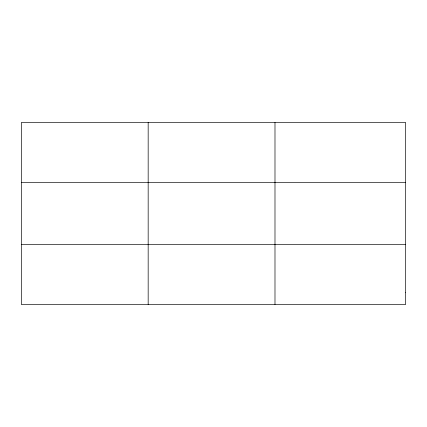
<?xml version="1.0" encoding="UTF-8"?>
<svg xmlns="http://www.w3.org/2000/svg" width="427" height="427" viewBox="0 0 427 427"><rect width="100%" height="100%" fill="white"/><g stroke="black" fill="none" stroke-linecap="round" stroke-linejoin="round"><path stroke-width="0.64" d="M148.169 122.512L148.169 304.488M274.988 122.512L274.988 304.488M21.35 182.564L405.65 182.564M21.35 244.436L405.65 244.436M405.65 292.479L405.65 304.488L21.35 304.488L21.35 122.512L405.65 122.512L405.65 292.479"/></g></svg>
